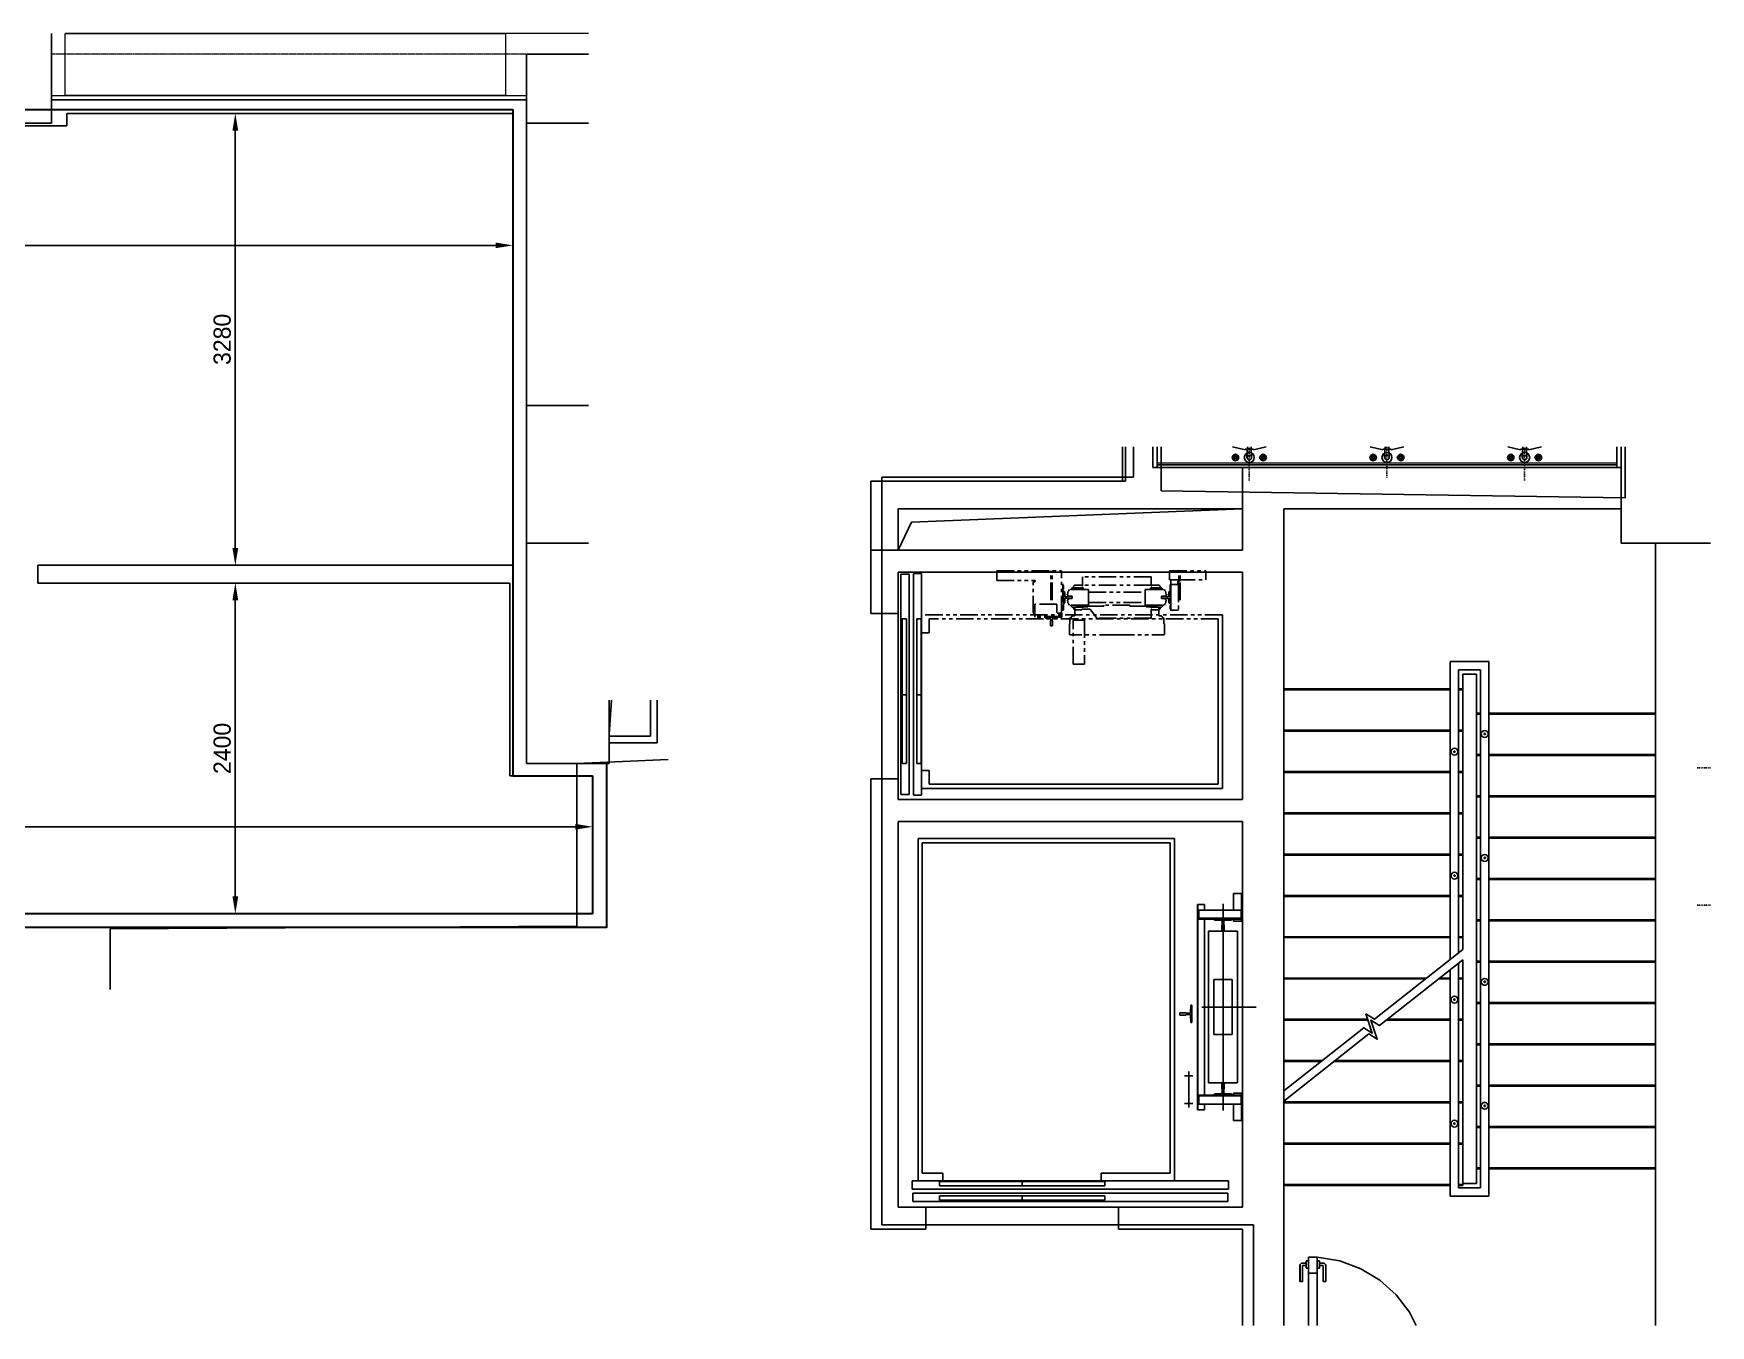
# Model space of a CAD drawing. Header units: millimetres. Extents: x 1367137 to 1391787, y -113814 to -97714.
# Drawn here: x 1379606 to 1391787, y -107094 to -97714 of the extents above; entities that cross this region are included whole.
import ezdxf

# ---------------------------------------------------------------- set-up
doc = ezdxf.new("R2010")
doc.units = ezdxf.units.MM
for name, pattern in [('DASHDOT2', [12.7, 6.35, -3.175, 0, -3.175]), ('HIDDEN', [0.375, 0.25, -0.125]), ('HIDDEN2', [4.7625, 3.175, -1.5875]), ('PHANTOMX2', [127, 63.5, -12.7, 12.7, -12.7, 12.7, -12.7])]:
    doc.linetypes.add(name, pattern=pattern)
for name, color, linetype in [('Baca', 7, 'Continuous'), ('Divar-komek', 7, 'Continuous'), ('Kafel', 7, 'Continuous'), ('Lift', 7, 'Continuous'), ('Meheccer', 7, 'Continuous'), ('OFFICE_BOUNDARY', 3, 'Continuous'), ('Pencere', 7, 'Continuous'), ('Pillekan', 7, 'Continuous'), ('plita 2', 7, 'Continuous'), ('Qapi', 7, 'Continuous'), ('Santexnika', 7, 'Continuous'), ('sutun1', 7, 'Continuous'), ('Tavan', 7, 'Continuous')]:
    doc.layers.add(name, color=color, linetype=linetype)
for name, color, linetype, lineweight, true_color in [('Guzgu', 165, 'Continuous', 5, 0x385ca8), ('obl. keramogranit', 138, 'Continuous', 18, 0x005252), ('plita', 182, 'Continuous', 5, 0x3a07c5)]:
    doc.layers.add(name, color=color, linetype=linetype, lineweight=lineweight, true_color=true_color)

msp = doc.modelspace()

# ---------------------------------------------------------------- linework, layer by layer
at = {"color": 1, "lineweight": 30}
for p, q in [((1368087, -98264), (1383087, -98264)), ((1383087, -98264), (1383087, -103104)), ((1383087, -103104), (1383667, -103104)), ((1383667, -103104), (1383667, -104104)), ((1383667, -104104), (1367547, -104104))]:
    msp.add_line(p, q, dxfattribs=at)
at = {"color": 18, "lineweight": -2, "true_color": 0x000000}
for p, q in [((1368087, -98264), (1383087, -98264)), ((1383087, -98264), (1383087, -103104)), ((1383087, -103104), (1383667, -103104)), ((1383667, -103104), (1383667, -104104)), ((1383667, -104104), (1367547, -104104))]:
    msp.add_line(p, q, dxfattribs=at)
for p, q in [((1379847, -98384), (1379847, -98294)), ((1379847, -98294), (1383027, -98294)), ((1383027, -98294), (1383087, -98294)), ((1383087, -98294), (1383087, -101574)), ((1379467, -98384), (1379847, -98384)), ((1383087, -101574), (1379637, -101574)), ((1379637, -101574), (1379637, -101704)), ((1379637, -101704), (1383067, -101704)), ((1383067, -101704), (1383067, -103104)), ((1383067, -103104), (1383667, -103104)), ((1383667, -103104), (1383667, -104104)), ((1383667, -104104), (1375127, -104104))]:
    msp.add_line(p, q)
at = {"color": 0, "lineweight": -2, "transparency": 16777216}
for p, q in [((1381103, -98294), (1381135, -98294)), ((1381072, -101449), (1381072, -98419)), ((1382962, -99252), (1375342, -99252)), ((1383087, -99686), (1383087, -99189)), ((1381103, -101574), (1381135, -101574)), ((1381037, -101704), (1381135, -101704)), ((1381072, -101829), (1381072, -103979)), ((1375252, -103473), (1383542, -103473)), ((1383667, -103699), (1383667, -103411)), ((1380913, -104104), (1381135, -104104))]:
    msp.add_line(p, q, dxfattribs=at)
at = {"color": 18, "lineweight": 30, "true_color": 0x000000}
msp.add_lwpolyline([(1383767, -103014), (1383767, -104204), (1383667, -104204), (1367547, -104204), (1367447, -104204), (1367447, -103014), (1367547, -103014)], dxfattribs=at)
at = {"color": 0, "transparency": 16777216}
for points in [[(1381051, -98419), (1381093, -98419), (1381072, -98294)], [(1382962, -99231), (1382962, -99272), (1383087, -99252)], [(1381051, -101449), (1381093, -101449), (1381072, -101574)], [(1381051, -101829), (1381093, -101829), (1381072, -101704)], [(1383542, -103452), (1383542, -103494), (1383667, -103473)], [(1381051, -103979), (1381093, -103979), (1381072, -104104)]]:
    msp.add_solid(points, dxfattribs=at)
at = {"layer": 'Baca', "linetype": 'ByBlock'}
msp.add_line((1383804, -102554), (1383787, -102804), dxfattribs=at)
at = {"layer": 'Baca'}
msp.add_lwpolyline([(1388387, -101164), (1385983, -101262), (1385887, -101464)], dxfattribs=at)
at = {"layer": 'Divar-komek'}
for p, q in [((1383037, -97714), (1379837, -97714)), ((1387537, -100714), (1387537, -100964)), ((1387737, -100714), (1387737, -100864)), ((1387537, -100964), (1385687, -100964)), ((1385687, -101464), (1385687, -100964)), ((1388387, -100864), (1387737, -100864)), ((1388387, -101164), (1385887, -101164)), ((1385887, -101464), (1385887, -101164))]:
    msp.add_line(p, q, dxfattribs=at)
at = {"layer": 'Guzgu'}
msp.add_line((1391107, -100834), (1387767, -100834), dxfattribs=at)
at = {"layer": 'Kafel'}
for p, q in [((1387517, -100964), (1387517, -100714)), ((1387767, -100864), (1387767, -100714)), ((1391107, -100864), (1391107, -100714))]:
    msp.add_line(p, q, dxfattribs=at)
at = {"layer": 'Lift'}
for p, q in [((1385907, -101639), (1385967, -101639)), ((1385907, -103239), (1385907, -101639)), ((1385967, -101639), (1385967, -102514)), ((1386057, -101634), (1385997, -101634)), ((1385997, -102514), (1385997, -101634)), ((1386057, -102514), (1386057, -101634)), ((1386602, -101684), (1386602, -101614)), ((1388242, -101933), (1388242, -103195)), ((1385916, -102514), (1385916, -101964)), ((1385916, -101964), (1385948, -101964)), ((1385948, -102514), (1385948, -101964)), ((1386021, -101964), (1386053, -101964)), ((1386021, -102514), (1386021, -101964)), ((1386053, -102514), (1386053, -101964)), ((1386112, -102064), (1386057, -102064)), ((1386112, -102064), (1386112, -101964)), ((1388212, -101964), (1388212, -103164)), ((1385916, -102514), (1385916, -103014)), ((1385916, -102514), (1385948, -102514)), ((1385948, -102514), (1385948, -103014)), ((1385967, -103239), (1385967, -102514)), ((1385997, -102514), (1385997, -103244)), ((1386021, -102514), (1386053, -102514)), ((1386021, -102514), (1386021, -103014)), ((1386053, -102514), (1386053, -103014)), ((1386057, -102514), (1386057, -103244)), ((1385916, -103014), (1385948, -103014)), ((1386021, -103014), (1386053, -103014)), ((1386112, -103064), (1386057, -103064)), ((1386112, -103064), (1386112, -103164)), ((1388212, -103164), (1386112, -103164)), ((1385907, -103239), (1385967, -103239)), ((1386057, -103244), (1385997, -103244)), ((1388242, -103195), (1386057, -103195)), ((1386031, -103559), (1386031, -106044)), ((1386031, -103559), (1387893, -103559)), ((1386062, -103589), (1386062, -105989)), ((1386062, -103589), (1387862, -103589)), ((1387862, -103589), (1387862, -105989)), ((1387893, -103559), (1387893, -106044)), ((1388322, -103958), (1388322, -104078)), ((1388322, -103958), (1388387, -103958)), ((1388381, -103958), (1388381, -104158)), ((1388387, -103958), (1388387, -104158)), ((1388111, -104037), (1388061, -104037)), ((1388061, -105527), (1388061, -104037)), ((1388064, -105527), (1388064, -104037)), ((1388071, -104078), (1388377, -104078)), ((1388071, -104143), (1388071, -104078)), ((1388071, -104137), (1388377, -104137)), ((1388111, -104078), (1388111, -104037)), ((1388246, -104032), (1388246, -105532)), ((1388377, -104078), (1388377, -104143)), ((1388071, -104143), (1388377, -104143)), ((1388111, -104143), (1388111, -105421)), ((1388141, -104232), (1388351, -104232)), ((1388141, -105332), (1388141, -104232)), ((1388182, -104143), (1388309, -104143)), ((1388182, -104147), (1388182, -104143)), ((1388234, -104153), (1388186, -104151)), ((1388238, -104231), (1388238, -104187)), ((1388238, -104232), (1388238, -104231)), ((1388253, -104232), (1388238, -104232)), ((1388253, -104232), (1388238, -104232)), ((1388241, -104183), (1388241, -104160)), ((1388251, -104183), (1388251, -104160)), ((1388253, -104232), (1388254, -104231)), ((1388254, -104231), (1388254, -104187)), ((1388305, -104151), (1388257, -104153)), ((1388309, -104147), (1388309, -104143)), ((1388322, -104143), (1388322, -104158)), ((1388322, -104158), (1388387, -104158)), ((1388351, -105332), (1388351, -104232)), ((1388179, -104582), (1388179, -104982)), ((1388312, -104582), (1388179, -104582)), ((1388312, -104582), (1388312, -104982)), ((1387932, -104825), (1387932, -104824)), ((1387932, -104824), (1387976, -104824)), ((1387932, -104825), (1387932, -104839)), ((1387932, -104825), (1387932, -104839)), ((1387932, -104839), (1387932, -104825)), ((1387932, -104839), (1387932, -104840)), ((1387932, -104840), (1387976, -104840)), ((1387981, -104827), (1388003, -104827)), ((1387981, -104837), (1388003, -104837)), ((1388012, -104772), (1388010, -104820)), ((1388010, -104843), (1388012, -104891)), ((1388016, -104768), (1388020, -104768)), ((1388020, -104895), (1388020, -104768)), ((1388091, -104782), (1388487, -104782)), ((1388016, -104895), (1388020, -104895)), ((1388312, -104982), (1388179, -104982)), ((1387967, -105282), (1388027, -105282)), ((1387997, -105512), (1387997, -105251)), ((1388141, -105332), (1388351, -105332)), ((1388253, -105332), (1388238, -105332)), ((1388253, -105332), (1388238, -105332)), ((1388238, -105332), (1388238, -105332)), ((1388238, -105332), (1388238, -105376)), ((1388253, -105332), (1388254, -105332)), ((1388254, -105332), (1388254, -105376)), ((1388071, -105486), (1388071, -105421)), ((1388071, -105421), (1388377, -105421)), ((1388071, -105427), (1388377, -105427)), ((1388182, -105416), (1388182, -105421)), ((1388182, -105421), (1388309, -105421)), ((1388234, -105410), (1388186, -105412)), ((1388241, -105381), (1388241, -105403)), ((1388251, -105381), (1388251, -105403)), ((1388305, -105412), (1388257, -105410)), ((1388309, -105416), (1388309, -105421)), ((1388322, -105406), (1388387, -105406)), ((1388322, -105421), (1388322, -105406)), ((1388377, -105486), (1388377, -105421)), ((1388381, -105606), (1388381, -105406)), ((1388387, -105406), (1388387, -105606)), ((1387967, -105482), (1388027, -105482)), ((1388111, -105527), (1388061, -105527)), ((1388071, -105486), (1388377, -105486)), ((1388111, -105486), (1388111, -105527)), ((1388322, -105606), (1388322, -105486)), ((1388322, -105606), (1388387, -105606)), ((1385987, -106044), (1385987, -106104)), ((1385987, -106044), (1388287, -106044)), ((1386062, -105989), (1386212, -105989)), ((1386187, -106080), (1386187, -106048)), ((1386187, -106048), (1387387, -106048)), ((1386187, -106080), (1387387, -106080)), ((1386212, -105989), (1386212, -106044)), ((1386787, -106080), (1386787, -106048)), ((1387362, -105989), (1387862, -105989)), ((1387362, -105989), (1387362, -106044)), ((1387387, -106080), (1387387, -106048)), ((1388287, -106044), (1388287, -106104)), ((1385987, -106104), (1388287, -106104)), ((1385992, -106194), (1385992, -106134)), ((1388282, -106134), (1385992, -106134)), ((1385992, -106194), (1388282, -106194)), ((1387387, -106153), (1386187, -106153)), ((1386187, -106185), (1386187, -106153)), ((1387387, -106185), (1386187, -106185)), ((1386787, -106185), (1386787, -106153)), ((1387387, -106185), (1387387, -106153)), ((1388282, -106194), (1388282, -106134))]:
    msp.add_line(p, q, dxfattribs=at)
at = {"layer": 'Lift', "linetype": 'PHANTOMX2', "ltscale": 2}
for p, q in [((1386602, -101614), (1387072, -101614)), ((1386602, -101684), (1386877, -101684)), ((1386867, -101694), (1386877, -101694)), ((1386867, -101922), (1386867, -101694)), ((1386995, -101827), (1386995, -101614)), ((1387005, -101827), (1387005, -101614)), ((1387072, -101922), (1387072, -101614)), ((1387725, -101658), (1387225, -101658)), ((1387225, -101724), (1387225, -101658)), ((1387725, -101724), (1387725, -101658)), ((1387857, -101614), (1387857, -101679)), ((1387857, -101614), (1388122, -101614)), ((1387857, -101679), (1387867, -101679)), ((1387867, -101679), (1387867, -101715)), ((1387867, -101679), (1387917, -101679)), ((1387917, -101679), (1388122, -101679)), ((1387917, -101699), (1387917, -101715)), ((1387925, -101827), (1387925, -101614)), ((1387927, -101689), (1387932, -101689)), ((1387932, -101679), (1387932, -101689)), ((1387935, -101827), (1387935, -101614)), ((1388122, -101614), (1388122, -101679)), ((1387072, -101715), (1387088, -101715)), ((1387083, -101715), (1387083, -101900)), ((1387088, -101900), (1387088, -101715)), ((1387088, -101808), (1387088, -101763)), ((1387088, -101763), (1387088, -101763)), ((1387088, -101808), (1387088, -101852)), ((1387096, -101771), (1387098, -101799)), ((1387096, -101845), (1387098, -101816)), ((1387112, -101804), (1387103, -101804)), ((1387112, -101812), (1387103, -101812)), ((1387116, -101800), (1387112, -101804)), ((1387116, -101816), (1387112, -101812)), ((1387120, -101783), (1387115, -101783)), ((1387115, -101789), (1387115, -101783)), ((1387118, -101789), (1387115, -101789)), ((1387149, -101800), (1387116, -101800)), ((1387149, -101816), (1387116, -101816)), ((1387121, -101826), (1387116, -101826)), ((1387116, -101832), (1387116, -101826)), ((1387118, -101789), (1387118, -101799)), ((1387151, -101799), (1387118, -101799)), ((1387120, -101768), (1387150, -101738)), ((1387120, -101768), (1387120, -101783)), ((1387151, -101816), (1387121, -101816)), ((1387121, -101823), (1387121, -101816)), ((1387121, -101826), (1387121, -101823)), ((1387270, -101750), (1387127, -101750)), ((1387127, -101761), (1387127, -101750)), ((1387149, -101800), (1387150, -101801)), ((1387149, -101816), (1387150, -101815)), ((1387230, -101738), (1387150, -101738)), ((1387150, -101808), (1387150, -101801)), ((1387150, -101808), (1387150, -101815)), ((1387151, -101816), (1387151, -101799)), ((1387160, -101738), (1387160, -101733)), ((1387175, -101718), (1387220, -101718)), ((1387220, -101718), (1387220, -101724)), ((1387225, -101724), (1387220, -101724)), ((1387725, -101718), (1387225, -101718)), ((1387225, -101724), (1387225, -101718)), ((1387230, -101738), (1387230, -101750)), ((1387270, -101808), (1387270, -101750)), ((1387270, -101770), (1387680, -101770)), ((1387270, -101808), (1387270, -101865)), ((1387680, -101808), (1387680, -101750)), ((1387680, -101750), (1387823, -101750)), ((1387680, -101808), (1387680, -101865)), ((1387720, -101738), (1387720, -101750)), ((1387720, -101738), (1387800, -101738)), ((1387725, -101724), (1387725, -101718)), ((1387725, -101724), (1387730, -101724)), ((1387730, -101718), (1387730, -101724)), ((1387775, -101718), (1387730, -101718)), ((1387790, -101738), (1387790, -101733)), ((1387799, -101799), (1387832, -101799)), ((1387799, -101816), (1387799, -101799)), ((1387799, -101816), (1387829, -101816)), ((1387830, -101768), (1387800, -101738)), ((1387801, -101800), (1387800, -101801)), ((1387800, -101808), (1387800, -101801)), ((1387800, -101808), (1387800, -101815)), ((1387801, -101816), (1387800, -101815)), ((1387801, -101800), (1387833, -101800)), ((1387801, -101816), (1387833, -101816)), ((1387823, -101761), (1387823, -101750)), ((1387829, -101823), (1387829, -101816)), ((1387829, -101826), (1387829, -101823)), ((1387829, -101826), (1387834, -101826)), ((1387830, -101768), (1387830, -101783)), ((1387830, -101783), (1387835, -101783)), ((1387832, -101789), (1387832, -101799)), ((1387832, -101789), (1387835, -101789)), ((1387833, -101800), (1387837, -101804)), ((1387833, -101816), (1387837, -101812)), ((1387834, -101832), (1387834, -101826)), ((1387835, -101789), (1387835, -101783)), ((1387837, -101804), (1387846, -101804)), ((1387837, -101812), (1387846, -101812)), ((1387853, -101771), (1387851, -101799)), ((1387853, -101845), (1387851, -101816)), ((1387862, -101763), (1387861, -101763)), ((1387862, -101715), (1387862, -101900)), ((1387867, -101715), (1387862, -101715)), ((1387862, -101808), (1387862, -101763)), ((1387862, -101808), (1387862, -101852)), ((1387866, -101900), (1387866, -101715)), ((1387917, -101715), (1387867, -101715)), ((1387867, -101715), (1387867, -101898)), ((1387922, -101715), (1387917, -101715)), ((1387922, -101715), (1387922, -101900)), ((1388242, -101933), (1386057, -101933)), ((1386867, -101922), (1386880, -101922)), ((1387040, -101857), (1386880, -101857)), ((1386880, -101952), (1386880, -101857)), ((1387075, -101947), (1386880, -101947)), ((1387040, -101915), (1387040, -101857)), ((1387075, -101922), (1387047, -101922)), ((1387047, -101922), (1387072, -101922)), ((1387072, -101900), (1387088, -101900)), ((1387075, -101952), (1387075, -101922)), ((1387088, -101852), (1387088, -101852)), ((1387120, -101832), (1387116, -101832)), ((1387120, -101832), (1387120, -101848)), ((1387120, -101848), (1387150, -101878)), ((1387127, -101855), (1387127, -101865)), ((1387270, -101865), (1387127, -101865)), ((1387230, -101878), (1387150, -101878)), ((1387170, -101942), (1387157, -101942)), ((1387160, -101883), (1387160, -101878)), ((1387170, -101942), (1387170, -101884)), ((1387175, -101879), (1387179, -101879)), ((1387175, -101898), (1387220, -101898)), ((1387179, -101876), (1387179, -101879)), ((1387179, -101876), (1387263, -101876)), ((1387282, -101892), (1387220, -101892)), ((1387220, -101892), (1387220, -101898)), ((1387230, -101865), (1387230, -101878)), ((1387263, -101876), (1387263, -101871)), ((1387263, -101871), (1387263, -101871)), ((1387380, -101871), (1387263, -101871)), ((1387270, -101845), (1387680, -101845)), ((1387330, -101958), (1387282, -101892)), ((1387570, -101863), (1387380, -101863)), ((1387380, -101871), (1387380, -101863)), ((1387570, -101871), (1387570, -101863)), ((1387570, -101871), (1387686, -101871)), ((1387680, -101865), (1387823, -101865)), ((1387687, -101871), (1387686, -101871)), ((1387687, -101876), (1387687, -101871)), ((1387770, -101876), (1387687, -101876)), ((1387720, -101865), (1387720, -101878)), ((1387720, -101878), (1387800, -101878)), ((1387725, -101892), (1387725, -101958)), ((1387730, -101892), (1387725, -101892)), ((1387730, -101892), (1387730, -101898)), ((1387775, -101898), (1387730, -101898)), ((1387770, -101876), (1387770, -101879)), ((1387775, -101879), (1387770, -101879)), ((1387780, -101942), (1387780, -101884)), ((1387780, -101942), (1387792, -101942)), ((1387790, -101883), (1387790, -101878)), ((1387830, -101848), (1387800, -101878)), ((1387823, -101855), (1387823, -101865)), ((1387830, -101832), (1387830, -101848)), ((1387830, -101832), (1387834, -101832)), ((1387862, -101852), (1387861, -101852)), ((1387922, -101900), (1387862, -101900)), ((1388212, -101964), (1386112, -101964)), ((1387075, -101952), (1386880, -101952)), ((1387000, -101952), (1386955, -101952)), ((1386955, -101952), (1386955, -101952)), ((1386962, -101960), (1386991, -101962)), ((1386992, -101980), (1386996, -101976)), ((1386992, -102013), (1386992, -101980)), ((1386992, -102013), (1386993, -102014)), ((1387000, -102014), (1386993, -102014)), ((1386996, -101976), (1386996, -101967)), ((1387000, -101952), (1387044, -101952)), ((1387000, -102014), (1387007, -102014)), ((1387004, -101976), (1387004, -101967)), ((1387008, -101980), (1387004, -101976)), ((1387008, -102013), (1387007, -102014)), ((1387037, -101960), (1387008, -101962)), ((1387008, -102013), (1387008, -101980)), ((1387044, -101952), (1387044, -101952)), ((1387133, -101999), (1387130, -101999)), ((1387130, -102076), (1387130, -101999)), ((1387133, -101957), (1387133, -101981)), ((1387133, -101957), (1387142, -101957)), ((1387133, -101981), (1387133, -101999)), ((1387725, -101958), (1387330, -101958)), ((1387817, -101957), (1387807, -101957)), ((1387817, -101957), (1387817, -101981)), ((1387817, -101981), (1387817, -101999)), ((1387817, -101999), (1387820, -101999)), ((1387820, -102076), (1387820, -101999)), ((1387133, -102076), (1387130, -102076)), ((1387133, -102076), (1387133, -102079)), ((1387475, -102079), (1387133, -102079)), ((1387475, -102079), (1387817, -102079)), ((1387817, -102076), (1387817, -102079)), ((1387817, -102076), (1387820, -102076))]:
    msp.add_line(p, q, dxfattribs=at)
msp.add_lwpolyline([(1387158, -102293), (1387158, -101973), (1387241, -101973), (1387241, -102293)], close=True, dxfattribs=at)
at = {"layer": 'Lift', "extrusion": (0, 0, -1)}
for centre in [(-1387997, -105282), (-1387997, -105482)]:
    msp.add_circle(centre, 4, dxfattribs=at)
at = {"layer": 'Lift', "linetype": 'PHANTOMX2', "ltscale": 2}
for centre, radius, start, end in [((1386877, -101689), 5, -90, 90), ((1387927, -101699), 10, 90, 180), ((1387088, -101771), 8, 4.5177, 90), ((1387103, -101799), 5, -175.4823, -90), ((1387103, -101817), 5, 90, 175.4823), ((1387175, -101733), 15, 109.4712, 180), ((1387175, -101733), 15, 90, 109.4712), ((1387775, -101733), 15, 0, 90), ((1387047, -101915), 7, 180, -90), ((1387088, -101844), 8, -90, -4.5177), ((1387157, -101957), 15, 90, 180), ((1387175, -101883), 15, 180, -109.4712), ((1387175, -101884), 5, 90, 180), ((1387175, -101883), 15, -109.4712, -90), ((1387775, -101884), 5, 0, 90), ((1387775, -101883), 15, -90, 0), ((1387792, -101957), 15, 0, 90), ((1386963, -101952), 8, 180, -94.5177), ((1386991, -101967), 5, 0, 85.4823), ((1387009, -101967), 5, 94.5177, 180), ((1387036, -101952), 8, -85.4823, 0)]:
    msp.add_arc(centre, radius, start, end, dxfattribs=at)
at = {"layer": 'Lift', "extrusion": (0, 0, -1)}
for centre, radius, start, end in [((-1388186, -104147), 4, -86.869, 0), ((-1388234, -104160), 7, 93.131, 180), ((-1388236, -104183), 5, 180, -114.3305), ((-1388258, -104160), 7, 0, 86.869), ((-1388256, -104183), 5, -65.6695, 0), ((-1388305, -104147), 4, 180, -93.131), ((-1387981, -104822), 5, -90, -24.3305), ((-1387981, -104842), 5, 24.3305, 90), ((-1388003, -104820), 7, -176.869, -90), ((-1388003, -104844), 7, 90, 176.869), ((-1388016, -104772), 4, 3.131, 90), ((-1388016, -104891), 4, -90, -3.131), ((-1388186, -105416), 4, 0, 86.869), ((-1388234, -105403), 7, 180, -93.131), ((-1388236, -105381), 5, 114.3305, 180), ((-1388256, -105381), 5, 0, 65.6695), ((-1388258, -105403), 7, -86.869, 0), ((-1388305, -105416), 4, 93.131, 180)]:
    msp.add_arc(centre, radius, start, end, dxfattribs=at)
at = {"layer": 'Lift', "linetype": 'PHANTOMX2', "ltscale": 2, "extrusion": (0, 0, -1)}
for centre, major_axis, start_param, end_param in [((1387846, -101799), (3.54, -3.54), 5.576636, 0.785398), ((1387846, -101817), (-3.54, -3.54), 2.356194, 3.848142), ((1387861, -101771), (5.66, -5.66), 2.435043, 3.926991), ((1387861, -101844), (5.66, -5.66), 0.785398, 2.277346)]:
    msp.add_ellipse(centre, major_axis=major_axis, ratio=1, start_param=start_param, end_param=end_param, dxfattribs=at)
at = {"layer": 'Meheccer'}
for p, q in [((1387767, -100844), (1391107, -100844)), ((1389897, -104436), (1389897, -102274)), ((1390177, -102274), (1389897, -102274)), ((1390177, -106154), (1390177, -102274)), ((1389957, -104388), (1389957, -102334)), ((1390117, -102334), (1389957, -102334)), ((1390117, -106094), (1390117, -102334)), ((1389957, -106094), (1389957, -104462)), ((1389897, -106154), (1389897, -104509)), ((1390177, -106154), (1389897, -106154)), ((1390117, -106094), (1389957, -106094))]:
    msp.add_line(p, q, dxfattribs=at)
for centre, radius in [((1390147, -102799), 25), ((1390147, -102799), 5), ((1389927, -102928), 25), ((1389927, -102928), 5), ((1390147, -103699), 25), ((1389927, -103828), 25), ((1390147, -104599), 25), ((1389927, -104728), 25), ((1389927, -104728), 5), ((1390147, -105499), 25), ((1389927, -105628), 25), ((1389927, -105628), 5)]:
    msp.add_circle(centre, radius, dxfattribs=at)
at = {"layer": 'Meheccer', "linetype": 'HIDDEN2'}
for centre in [(1390147, -103699), (1389927, -103828), (1390147, -104599), (1390147, -105499)]:
    msp.add_circle(centre, 5, dxfattribs=at)
at = {"layer": 'obl. keramogranit'}
for p, q in [((1379837, -98164), (1379837, -97714)), ((1383637, -97714), (1383037, -97714)), ((1383037, -98164), (1383037, -97714)), ((1379737, -98164), (1379837, -98164)), ((1383037, -98164), (1383187, -98164))]:
    msp.add_line(p, q, dxfattribs=at)
at = {"layer": 'OFFICE_BOUNDARY'}
msp.add_lwpolyline([(1367547, -103014), (1368087, -103014), (1368087, -98264), (1383087, -98264), (1383087, -103104), (1383667, -103104), (1383667, -104104), (1367547, -104104), (1367547, -103014)], close=True, dxfattribs=at)
at = {"layer": 'Pencere'}
for p, q in [((1383037, -98164), (1379837, -98164)), ((1383187, -98194), (1379737, -98194))]:
    msp.add_line(p, q, dxfattribs=at)
at = {"layer": 'Pillekan'}
for p, q in [((1389987, -104364), (1389987, -102364)), ((1389987, -102364), (1390087, -102364)), ((1390087, -106064), (1390087, -102364)), ((1389897, -102471), (1388687, -102471)), ((1389897, -102478), (1388687, -102478)), ((1389987, -102471), (1389957, -102471)), ((1389987, -102478), (1389957, -102478)), ((1390087, -102649), (1390117, -102649)), ((1390087, -102656), (1390117, -102656)), ((1390177, -102649), (1391387, -102649)), ((1390177, -102656), (1391387, -102656)), ((1389897, -102771), (1388687, -102771)), ((1389897, -102778), (1388687, -102778)), ((1389987, -102771), (1389957, -102771)), ((1389987, -102778), (1389957, -102778)), ((1390087, -102949), (1390117, -102949)), ((1390087, -102956), (1390117, -102956)), ((1390177, -102949), (1391387, -102949)), ((1390177, -102956), (1391387, -102956)), ((1389897, -103071), (1388687, -103071)), ((1389897, -103078), (1388687, -103078)), ((1389987, -103071), (1389957, -103071)), ((1389987, -103078), (1389957, -103078)), ((1390087, -103249), (1390117, -103249)), ((1390087, -103256), (1390117, -103256)), ((1390177, -103249), (1391387, -103249)), ((1390177, -103256), (1391387, -103256)), ((1389897, -103371), (1388687, -103371)), ((1389897, -103378), (1388687, -103378)), ((1389987, -103371), (1389957, -103371)), ((1389987, -103378), (1389957, -103378)), ((1390087, -103549), (1390117, -103549)), ((1390087, -103556), (1390117, -103556)), ((1390177, -103549), (1391387, -103549)), ((1390177, -103556), (1391387, -103556)), ((1389897, -103671), (1388687, -103671)), ((1389897, -103678), (1388687, -103678)), ((1389987, -103671), (1389957, -103671)), ((1389987, -103678), (1389957, -103678)), ((1390087, -103849), (1390117, -103849)), ((1390087, -103856), (1390117, -103856)), ((1390177, -103849), (1391387, -103849)), ((1390177, -103856), (1391387, -103856)), ((1389897, -103971), (1388687, -103971)), ((1389897, -103978), (1388687, -103978)), ((1389987, -103971), (1389957, -103971)), ((1389987, -103978), (1389957, -103978)), ((1390087, -104149), (1390117, -104149)), ((1390087, -104156), (1390117, -104156)), ((1390177, -104149), (1391387, -104149)), ((1390177, -104156), (1391387, -104156)), ((1389897, -104271), (1388687, -104271)), ((1389897, -104278), (1388687, -104278)), ((1389987, -104271), (1389957, -104271)), ((1389987, -104278), (1389957, -104278)), ((1389987, -106078), (1389987, -104438)), ((1390087, -104449), (1390117, -104449)), ((1390087, -104456), (1390117, -104456)), ((1390177, -104449), (1391387, -104449)), ((1390177, -104456), (1391387, -104456)), ((1389724, -104571), (1388687, -104571)), ((1389716, -104578), (1388687, -104578)), ((1389897, -104578), (1389809, -104578)), ((1389897, -104571), (1389818, -104571)), ((1389891, -104514), (1389897, -104514)), ((1389987, -104571), (1389957, -104571)), ((1389987, -104578), (1389957, -104578)), ((1390087, -104749), (1390117, -104749)), ((1390177, -104749), (1391387, -104749)), ((1389297, -104871), (1388687, -104871)), ((1389897, -104871), (1389438, -104871)), ((1389987, -104871), (1389957, -104871)), ((1390087, -104756), (1390117, -104756)), ((1390177, -104756), (1391387, -104756)), ((1389299, -104878), (1388687, -104878)), ((1389323, -104878), (1389321, -104878)), ((1389897, -104878), (1389429, -104878)), ((1389987, -104878), (1389957, -104878)), ((1390087, -105049), (1390117, -105049)), ((1390087, -105056), (1390117, -105056)), ((1390177, -105049), (1391387, -105049)), ((1390177, -105056), (1391387, -105056)), ((1388964, -105171), (1388687, -105171)), ((1388956, -105178), (1388687, -105178)), ((1389897, -105178), (1389049, -105178)), ((1389897, -105171), (1389058, -105171)), ((1389987, -105171), (1389957, -105171)), ((1389987, -105178), (1389957, -105178)), ((1390087, -105349), (1390117, -105349)), ((1390087, -105356), (1390117, -105356)), ((1390177, -105349), (1391387, -105349)), ((1390177, -105356), (1391387, -105356)), ((1389897, -105471), (1388687, -105471)), ((1389897, -105478), (1388687, -105478)), ((1389987, -105471), (1389957, -105471)), ((1389987, -105478), (1389957, -105478)), ((1390087, -105649), (1390117, -105649)), ((1390087, -105656), (1390117, -105656)), ((1390177, -105649), (1391387, -105649)), ((1390177, -105656), (1391387, -105656)), ((1389897, -105771), (1388687, -105771)), ((1389897, -105778), (1388687, -105778)), ((1389987, -105771), (1389957, -105771)), ((1389987, -105778), (1389957, -105778)), ((1390087, -105949), (1390117, -105949)), ((1390087, -105956), (1390117, -105956)), ((1390177, -105949), (1391387, -105949)), ((1390177, -105956), (1391387, -105956)), ((1389897, -106071), (1388687, -106071)), ((1389897, -106078), (1388687, -106078)), ((1389987, -106071), (1389957, -106071)), ((1389987, -106078), (1389957, -106078)), ((1390087, -106064), (1389987, -106064))]:
    msp.add_line(p, q, dxfattribs=at)
at = {"layer": 'Pillekan', "linetype": 'Continuous'}
for points in [[(1389987, -104364), (1389346, -104870), (1389284, -104832), (1389330, -104971), (1389268, -104932), (1388687, -105391)], [(1389987, -104438), (1389383, -104915), (1389320, -104877), (1389366, -105016), (1389304, -104977), (1388687, -105465)]]:
    msp.add_lwpolyline(points, dxfattribs=at)
at = {"layer": 'plita', "linetype": 'HIDDEN', "ltscale": 5}
msp.add_line((1383187, -97864), (1379737, -97864), dxfattribs=at)
at = {"layer": 'plita 2'}
for p, q in [((1385887, -101924), (1385887, -103124)), ((1384087, -102554), (1384087, -102814)), ((1383787, -102814), (1384087, -102814)), ((1387487, -106234), (1386087, -106234))]:
    msp.add_line(p, q, dxfattribs=at)
at = {"layer": 'Qapi', "linetype": 'Continuous'}
for p, q in [((1388805, -106775), (1388805, -106659)), ((1388806, -106775), (1388806, -106659)), ((1388850, -106641), (1388823, -106641)), ((1388850, -106641), (1388823, -106641)), ((1388850, -106641), (1388823, -106641)), ((1388850, -106641), (1388823, -106641)), ((1388850, -106641), (1388823, -106641)), ((1388850, -106641), (1388823, -106641)), ((1388823, -106775), (1388823, -106659)), ((1388850, -106659), (1388823, -106659)), ((1388823, -106775), (1388823, -106659)), ((1388850, -106659), (1388823, -106659)), ((1388868, -106624), (1388850, -106624)), ((1388850, -106677), (1388850, -106624)), ((1388850, -106677), (1388850, -106624)), ((1388868, -106624), (1388850, -106624)), ((1388850, -106677), (1388850, -106624)), ((1388850, -106677), (1388850, -106624)), ((1388868, -106677), (1388850, -106677)), ((1388868, -106677), (1388850, -106677)), ((1388930, -106624), (1388948, -106624)), ((1388930, -106624), (1388948, -106624)), ((1388930, -106677), (1388948, -106677)), ((1388930, -106677), (1388948, -106677)), ((1388948, -106677), (1388948, -106624)), ((1388948, -106677), (1388948, -106624)), ((1388948, -106677), (1388948, -106624)), ((1388948, -106677), (1388948, -106624)), ((1388948, -106641), (1388974, -106641)), ((1388948, -106641), (1388974, -106641)), ((1388948, -106641), (1388974, -106641)), ((1388948, -106641), (1388974, -106641)), ((1388948, -106641), (1388974, -106641)), ((1388948, -106641), (1388974, -106641)), ((1388948, -106659), (1388974, -106659)), ((1388948, -106659), (1388974, -106659)), ((1388974, -106775), (1388974, -106659)), ((1388974, -106775), (1388974, -106659)), ((1388992, -106775), (1388992, -106659)), ((1388992, -106775), (1388992, -106659)), ((1388823, -106775), (1388805, -106775)), ((1388823, -106775), (1388806, -106775)), ((1388974, -106775), (1388992, -106775)), ((1388974, -106775), (1388992, -106775))]:
    msp.add_line(p, q, dxfattribs=at)
at = {"layer": 'Qapi'}
for p, q in [((1388868, -106597), (1388930, -106597)), ((1388868, -106597), (1388930, -106597)), ((1388868, -107094), (1388868, -106597)), ((1388868, -106597), (1388930, -106597)), ((1388868, -106597), (1388930, -106597)), ((1388868, -107094), (1388868, -106597)), ((1388930, -107094), (1388930, -106597)), ((1388930, -107094), (1388930, -106597)), ((1388868, -106713), (1388930, -106713)), ((1388868, -106713), (1388930, -106713))]:
    msp.add_line(p, q, dxfattribs=at)
msp.add_lwpolyline([(1389650, -107094), (1389601, -106998), (1389504, -106872), (1389385, -106765), (1389248, -106682), (1389095, -106625), (1388930, -106597)], dxfattribs=at)
msp.add_lwpolyline([(1389650, -107094), (1389601, -106998), (1389504, -106872), (1389385, -106765), (1389248, -106682), (1389095, -106625), (1388930, -106597)], dxfattribs=at)
at = {"layer": 'Qapi', "linetype": 'Continuous'}
for centre, start, end in [((1388823, -106659), 90, 180), ((1388823, -106659), 90, 180), ((1388974, -106659), 0, 90), ((1388974, -106659), 0, 90)]:
    msp.add_arc(centre, 17.8, start, end, dxfattribs=at)
at = {"layer": 'Santexnika'}
for p, q in [((1388423, -100714), (1388420, -100792)), ((1388423, -100714), (1388420, -100792)), ((1388423, -100714), (1388420, -100792)), ((1388423, -100714), (1388420, -100792)), ((1388423, -100714), (1388420, -100792)), ((1388423, -100714), (1388420, -100792)), ((1388423, -100714), (1388420, -100792)), ((1388423, -100714), (1388420, -100792)), ((1388450, -100714), (1388453, -100792)), ((1388450, -100714), (1388453, -100792)), ((1388450, -100714), (1388453, -100792)), ((1388450, -100714), (1388453, -100792)), ((1388450, -100714), (1388453, -100792)), ((1388450, -100714), (1388453, -100792)), ((1388450, -100714), (1388453, -100792)), ((1388450, -100714), (1388453, -100792)), ((1389423, -100714), (1389420, -100792)), ((1389423, -100714), (1389420, -100792)), ((1389423, -100714), (1389420, -100792)), ((1389423, -100714), (1389420, -100792)), ((1389423, -100714), (1389420, -100792)), ((1389423, -100714), (1389420, -100792)), ((1389423, -100714), (1389420, -100792)), ((1389423, -100714), (1389420, -100792)), ((1389450, -100714), (1389453, -100792)), ((1389450, -100714), (1389453, -100792)), ((1389450, -100714), (1389453, -100792)), ((1389450, -100714), (1389453, -100792)), ((1389450, -100714), (1389453, -100792)), ((1389450, -100714), (1389453, -100792)), ((1389450, -100714), (1389453, -100792)), ((1389450, -100714), (1389453, -100792)), ((1390423, -100714), (1390420, -100792)), ((1390423, -100714), (1390420, -100792)), ((1390423, -100714), (1390420, -100792)), ((1390423, -100714), (1390420, -100792)), ((1390423, -100714), (1390420, -100792)), ((1390423, -100714), (1390420, -100792)), ((1390423, -100714), (1390420, -100792)), ((1390423, -100714), (1390420, -100792)), ((1390450, -100714), (1390453, -100792)), ((1390450, -100714), (1390453, -100792)), ((1390450, -100714), (1390453, -100792)), ((1390450, -100714), (1390453, -100792)), ((1390450, -100714), (1390453, -100792)), ((1390450, -100714), (1390453, -100792)), ((1390450, -100714), (1390453, -100792)), ((1390450, -100714), (1390453, -100792)), ((1388325, -100796), (1388329, -100796)), ((1388326, -100788), (1388329, -100788)), ((1388329, -100799), (1388329, -100784)), ((1388344, -100784), (1388329, -100784)), ((1388344, -100799), (1388329, -100799)), ((1388333, -100780), (1388333, -100784)), ((1388333, -100802), (1388333, -100799)), ((1388341, -100781), (1388341, -100784)), ((1388341, -100804), (1388341, -100799)), ((1388344, -100799), (1388344, -100784)), ((1388348, -100788), (1388344, -100788)), ((1388348, -100796), (1388344, -100796)), ((1388492, -100844), (1388382, -100844)), ((1388467, -100731), (1388406, -100731)), ((1388406, -100736), (1388406, -100731)), ((1388467, -100731), (1388406, -100731)), ((1388406, -100736), (1388406, -100731)), ((1388467, -100731), (1388406, -100731)), ((1388406, -100736), (1388406, -100731)), ((1388467, -100731), (1388406, -100731)), ((1388406, -100736), (1388406, -100731)), ((1388467, -100731), (1388406, -100731)), ((1388406, -100736), (1388406, -100731)), ((1388467, -100731), (1388406, -100731)), ((1388406, -100736), (1388406, -100731)), ((1388467, -100731), (1388406, -100731)), ((1388406, -100736), (1388406, -100731)), ((1388467, -100731), (1388406, -100731)), ((1388406, -100736), (1388406, -100731)), ((1388467, -100736), (1388467, -100731)), ((1388467, -100736), (1388467, -100731)), ((1388467, -100736), (1388467, -100731)), ((1388467, -100736), (1388467, -100731)), ((1388467, -100736), (1388467, -100731)), ((1388467, -100736), (1388467, -100731)), ((1388467, -100736), (1388467, -100731)), ((1388467, -100736), (1388467, -100731)), ((1388525, -100796), (1388529, -100796)), ((1388526, -100788), (1388529, -100788)), ((1388529, -100799), (1388529, -100784)), ((1388529, -100784), (1388544, -100784)), ((1388529, -100799), (1388544, -100799)), ((1388532, -100781), (1388532, -100784)), ((1388532, -100804), (1388532, -100799)), ((1388540, -100780), (1388540, -100784)), ((1388540, -100802), (1388540, -100799)), ((1388544, -100799), (1388544, -100784)), ((1388548, -100788), (1388544, -100788)), ((1388548, -100796), (1388544, -100796)), ((1389325, -100796), (1389329, -100796)), ((1389326, -100788), (1389329, -100788)), ((1389329, -100799), (1389329, -100784)), ((1389344, -100784), (1389329, -100784)), ((1389344, -100799), (1389329, -100799)), ((1389333, -100780), (1389333, -100784)), ((1389333, -100802), (1389333, -100799)), ((1389341, -100781), (1389341, -100784)), ((1389341, -100804), (1389341, -100799)), ((1389344, -100799), (1389344, -100784)), ((1389348, -100788), (1389344, -100788)), ((1389348, -100796), (1389344, -100796)), ((1389492, -100844), (1389382, -100844)), ((1389467, -100731), (1389406, -100731)), ((1389406, -100736), (1389406, -100731)), ((1389467, -100731), (1389406, -100731)), ((1389406, -100736), (1389406, -100731)), ((1389467, -100731), (1389406, -100731)), ((1389406, -100736), (1389406, -100731)), ((1389467, -100731), (1389406, -100731)), ((1389406, -100736), (1389406, -100731)), ((1389467, -100731), (1389406, -100731)), ((1389406, -100736), (1389406, -100731)), ((1389467, -100731), (1389406, -100731)), ((1389406, -100736), (1389406, -100731)), ((1389467, -100731), (1389406, -100731)), ((1389406, -100736), (1389406, -100731)), ((1389467, -100731), (1389406, -100731)), ((1389406, -100736), (1389406, -100731)), ((1389467, -100736), (1389467, -100731)), ((1389467, -100736), (1389467, -100731)), ((1389467, -100736), (1389467, -100731)), ((1389467, -100736), (1389467, -100731)), ((1389467, -100736), (1389467, -100731)), ((1389467, -100736), (1389467, -100731)), ((1389467, -100736), (1389467, -100731)), ((1389467, -100736), (1389467, -100731)), ((1389525, -100796), (1389529, -100796)), ((1389526, -100788), (1389529, -100788)), ((1389529, -100799), (1389529, -100784)), ((1389529, -100784), (1389544, -100784)), ((1389529, -100799), (1389544, -100799)), ((1389532, -100781), (1389532, -100784)), ((1389532, -100804), (1389532, -100799)), ((1389540, -100780), (1389540, -100784)), ((1389540, -100802), (1389540, -100799)), ((1389544, -100799), (1389544, -100784)), ((1389548, -100788), (1389544, -100788)), ((1389548, -100796), (1389544, -100796)), ((1390325, -100796), (1390329, -100796)), ((1390326, -100788), (1390329, -100788)), ((1390329, -100799), (1390329, -100784)), ((1390344, -100784), (1390329, -100784)), ((1390344, -100799), (1390329, -100799)), ((1390333, -100780), (1390333, -100784)), ((1390333, -100802), (1390333, -100799)), ((1390341, -100781), (1390341, -100784)), ((1390341, -100804), (1390341, -100799)), ((1390344, -100799), (1390344, -100784)), ((1390348, -100788), (1390344, -100788)), ((1390348, -100796), (1390344, -100796)), ((1390381, -100844), (1390491, -100844)), ((1390406, -100731), (1390467, -100731)), ((1390406, -100736), (1390406, -100731)), ((1390406, -100731), (1390467, -100731)), ((1390406, -100736), (1390406, -100731)), ((1390406, -100731), (1390467, -100731)), ((1390406, -100736), (1390406, -100731)), ((1390406, -100731), (1390467, -100731)), ((1390406, -100736), (1390406, -100731)), ((1390406, -100731), (1390467, -100731)), ((1390406, -100736), (1390406, -100731)), ((1390406, -100731), (1390467, -100731)), ((1390406, -100736), (1390406, -100731)), ((1390406, -100731), (1390467, -100731)), ((1390406, -100736), (1390406, -100731)), ((1390406, -100731), (1390467, -100731)), ((1390406, -100736), (1390406, -100731)), ((1390467, -100736), (1390467, -100731)), ((1390467, -100736), (1390467, -100731)), ((1390467, -100736), (1390467, -100731)), ((1390467, -100736), (1390467, -100731)), ((1390467, -100736), (1390467, -100731)), ((1390467, -100736), (1390467, -100731)), ((1390467, -100736), (1390467, -100731)), ((1390467, -100736), (1390467, -100731)), ((1390525, -100796), (1390529, -100796)), ((1390526, -100788), (1390529, -100788)), ((1390529, -100799), (1390529, -100784)), ((1390529, -100784), (1390544, -100784)), ((1390529, -100799), (1390544, -100799)), ((1390532, -100781), (1390532, -100784)), ((1390532, -100804), (1390532, -100799)), ((1390540, -100780), (1390540, -100784)), ((1390540, -100802), (1390540, -100799)), ((1390544, -100799), (1390544, -100784)), ((1390548, -100788), (1390544, -100788)), ((1390548, -100796), (1390544, -100796))]:
    msp.add_line(p, q, dxfattribs=at)
at = {"layer": 'Santexnika', "color": 26, "linetype": 'DASHDOT2', "true_color": 0x791e15}
for p, q in [((1388437, -100958), (1388437, -100714)), ((1388437, -100958), (1388437, -100714)), ((1388437, -100958), (1388437, -100714)), ((1388437, -100958), (1388437, -100714)), ((1388437, -100958), (1388437, -100714)), ((1388437, -100958), (1388437, -100714)), ((1388437, -100958), (1388437, -100714)), ((1388437, -100958), (1388437, -100714)), ((1389437, -100938), (1389437, -100714)), ((1389437, -100938), (1389437, -100714)), ((1389437, -100938), (1389437, -100714)), ((1389437, -100938), (1389437, -100714)), ((1389437, -100938), (1389437, -100714)), ((1389437, -100938), (1389437, -100714)), ((1389437, -100938), (1389437, -100714)), ((1389437, -100938), (1389437, -100714)), ((1390437, -100958), (1390437, -100714)), ((1390437, -100958), (1390437, -100714)), ((1390437, -100958), (1390437, -100714)), ((1390437, -100958), (1390437, -100714)), ((1390437, -100958), (1390437, -100714)), ((1390437, -100958), (1390437, -100714)), ((1390437, -100958), (1390437, -100714)), ((1390437, -100958), (1390437, -100714)), ((1391690, -103044), (1391787, -103044)), ((1391690, -103044), (1391787, -103044)), ((1391690, -103044), (1391787, -103044)), ((1391690, -103044), (1391787, -103044)), ((1391690, -103044), (1391787, -103044)), ((1391690, -103044), (1391787, -103044)), ((1391690, -103044), (1391787, -103044)), ((1391690, -103044), (1391787, -103044)), ((1391690, -104043), (1391787, -104043))]:
    msp.add_line(p, q, dxfattribs=at)
at = {"layer": 'Santexnika'}
for points in [[(1388314, -100714), (1388406, -100736)], [(1388314, -100714), (1388406, -100736)], [(1388314, -100714), (1388406, -100736)], [(1388314, -100714), (1388406, -100736)], [(1388314, -100714), (1388406, -100736)], [(1388314, -100714), (1388406, -100736)], [(1388314, -100714), (1388406, -100736)], [(1388314, -100714), (1388406, -100736)], [(1388467, -100736), (1388559, -100714)], [(1388467, -100736), (1388559, -100714)], [(1388467, -100736), (1388559, -100714)], [(1388467, -100736), (1388559, -100714)], [(1388467, -100736), (1388559, -100714)], [(1388467, -100736), (1388559, -100714)], [(1388467, -100736), (1388559, -100714)], [(1388467, -100736), (1388559, -100714)], [(1389314, -100714), (1389406, -100736)], [(1389314, -100714), (1389406, -100736)], [(1389314, -100714), (1389406, -100736)], [(1389314, -100714), (1389406, -100736)], [(1389314, -100714), (1389406, -100736)], [(1389314, -100714), (1389406, -100736)], [(1389314, -100714), (1389406, -100736)], [(1389314, -100714), (1389406, -100736)], [(1389467, -100736), (1389559, -100714)], [(1389467, -100736), (1389559, -100714)], [(1389467, -100736), (1389559, -100714)], [(1389467, -100736), (1389559, -100714)], [(1389467, -100736), (1389559, -100714)], [(1389467, -100736), (1389559, -100714)], [(1389467, -100736), (1389559, -100714)], [(1389467, -100736), (1389559, -100714)], [(1390406, -100736), (1390314, -100714)], [(1390406, -100736), (1390314, -100714)], [(1390406, -100736), (1390314, -100714)], [(1390406, -100736), (1390314, -100714)], [(1390406, -100736), (1390314, -100714)], [(1390406, -100736), (1390314, -100714)], [(1390406, -100736), (1390314, -100714)], [(1390406, -100736), (1390314, -100714)], [(1390559, -100714), (1390467, -100736)], [(1390559, -100714), (1390467, -100736)], [(1390559, -100714), (1390467, -100736)], [(1390559, -100714), (1390467, -100736)], [(1390559, -100714), (1390467, -100736)], [(1390559, -100714), (1390467, -100736)], [(1390559, -100714), (1390467, -100736)], [(1390559, -100714), (1390467, -100736)]]:
    msp.add_lwpolyline(points, dxfattribs=at)
for centre, radius in [((1388319, -100792), 7.36), ((1388336, -100809), 7.36), ((1388337, -100792), 7.71), ((1388337, -100774), 7.36), ((1388354, -100792), 7.36), ((1388437, -100792), 36.4), ((1388437, -100792), 36.4), ((1388437, -100792), 36.4), ((1388437, -100792), 36.4), ((1388437, -100792), 36.4), ((1388437, -100792), 36.4), ((1388437, -100792), 36.4), ((1388437, -100792), 36.4), ((1388437, -100792), 16.5), ((1388519, -100792), 7.36), ((1388536, -100774), 7.36), ((1388537, -100792), 7.71), ((1388537, -100809), 7.36), ((1388554, -100792), 7.36), ((1389319, -100792), 7.36), ((1389336, -100809), 7.36), ((1389337, -100792), 7.71), ((1389337, -100774), 7.36), ((1389354, -100792), 7.36), ((1389437, -100792), 36.4), ((1389437, -100792), 36.4), ((1389437, -100792), 36.4), ((1389437, -100792), 36.4), ((1389437, -100792), 36.4), ((1389437, -100792), 36.4), ((1389437, -100792), 36.4), ((1389437, -100792), 36.4), ((1389437, -100792), 16.5), ((1389519, -100792), 7.36), ((1389536, -100774), 7.36), ((1389537, -100792), 7.71), ((1389537, -100809), 7.36), ((1389554, -100792), 7.36), ((1390319, -100792), 7.36), ((1390336, -100809), 7.36), ((1390337, -100792), 7.71), ((1390337, -100774), 7.36), ((1390354, -100792), 7.36), ((1390437, -100792), 36.4), ((1390437, -100792), 36.4), ((1390437, -100792), 36.4), ((1390437, -100792), 36.4), ((1390437, -100792), 36.4), ((1390437, -100792), 36.4), ((1390437, -100792), 36.4), ((1390437, -100792), 36.4), ((1390437, -100792), 16.5), ((1390519, -100792), 7.36), ((1390536, -100774), 7.36), ((1390537, -100792), 7.71), ((1390537, -100809), 7.36), ((1390554, -100792), 7.36)]:
    msp.add_circle(centre, radius, dxfattribs=at)
for centre, radius, start, end in [((1388337, -100792), 22.8, 102.4201, 165.097), ((1388337, -100792), 22.8, -165.0959, -107.3859), ((1388337, -100792), 14, 111.2616, 156.2555), ((1388337, -100792), 14, -156.2545, -116.2274), ((1388337, -100792), 22.8, -77.5788, -14.9041), ((1388337, -100792), 14, -68.7374, -23.7455), ((1388337, -100792), 22.8, 14.903, 72.613), ((1388337, -100792), 14, 23.7445, 63.7716), ((1388537, -100792), 22.8, 107.387, 165.097), ((1388537, -100792), 22.8, -165.0959, -102.4212), ((1388537, -100792), 14, 116.2284, 156.2555), ((1388537, -100792), 14, -156.2545, -111.2626), ((1388537, -100792), 22.8, 14.903, 77.5799), ((1388537, -100792), 14, 23.7445, 68.7384), ((1388537, -100792), 14, -63.7726, -23.7455), ((1388537, -100792), 22.8, -72.6141, -14.9041), ((1389337, -100792), 22.8, 102.4201, 165.097), ((1389337, -100792), 22.8, -165.0959, -107.3859), ((1389337, -100792), 14, 111.2616, 156.2555), ((1389337, -100792), 14, -156.2545, -116.2274), ((1389337, -100792), 22.8, -77.5788, -14.9041), ((1389337, -100792), 14, -68.7374, -23.7455), ((1389337, -100792), 22.8, 14.903, 72.613), ((1389337, -100792), 14, 23.7445, 63.7716), ((1389537, -100792), 22.8, 107.387, 165.097), ((1389537, -100792), 22.8, -165.0959, -102.4212), ((1389537, -100792), 14, 116.2284, 156.2555), ((1389537, -100792), 14, -156.2545, -111.2626), ((1389537, -100792), 22.8, 14.903, 77.5799), ((1389537, -100792), 14, 23.7445, 68.7384), ((1389537, -100792), 14, -63.7726, -23.7455), ((1389537, -100792), 22.8, -72.6141, -14.9041), ((1390337, -100792), 22.8, 102.4201, 165.097), ((1390337, -100792), 22.8, -165.0959, -107.3859), ((1390337, -100792), 14, 111.2616, 156.2555), ((1390337, -100792), 14, -156.2545, -116.2274), ((1390337, -100792), 22.8, -77.5788, -14.9041), ((1390337, -100792), 14, -68.7374, -23.7455), ((1390337, -100792), 22.8, 14.903, 72.613), ((1390337, -100792), 14, 23.7445, 63.7716), ((1390537, -100792), 22.8, 107.387, 165.097), ((1390537, -100792), 22.8, -165.0959, -102.4212), ((1390537, -100792), 14, 116.2284, 156.2555), ((1390537, -100792), 14, -156.2545, -111.2626), ((1390537, -100792), 22.8, 14.903, 77.5799), ((1390537, -100792), 14, 23.7445, 68.7384), ((1390537, -100792), 14, -63.7726, -23.7455), ((1390537, -100792), 22.8, -72.6141, -14.9041)]:
    msp.add_arc(centre, radius, start, end, dxfattribs=at)
at = {"layer": 'sutun1'}
for p, q in [((1379737, -98364), (1379737, -97714)), ((1383187, -97864), (1383637, -97864)), ((1383187, -98364), (1383187, -97864)), ((1379537, -98364), (1379737, -98364)), ((1383187, -100414), (1383187, -98364)), ((1383637, -98364), (1383187, -98364)), ((1383637, -100414), (1383187, -100414)), ((1383187, -100414), (1383187, -101414)), ((1391137, -101414), (1391137, -100714)), ((1391137, -100864), (1388387, -100864)), ((1388387, -101464), (1388387, -100864)), ((1388687, -107094), (1388687, -101164)), ((1388687, -101164), (1391137, -101164)), ((1383187, -103014), (1383187, -101414)), ((1383187, -101414), (1383637, -101414)), ((1391787, -101414), (1391137, -101414)), ((1391387, -101414), (1391387, -107094)), ((1385687, -101464), (1388387, -101464)), ((1385687, -101924), (1385687, -101464)), ((1385887, -101624), (1388387, -101624)), ((1385887, -101924), (1385887, -101624)), ((1388387, -103274), (1388387, -101624)), ((1385887, -101924), (1385687, -101924)), ((1383787, -103014), (1383787, -102554)), ((1383187, -103014), (1383787, -103014)), ((1385887, -103124), (1385687, -103124)), ((1385687, -103124), (1385687, -106394)), ((1385887, -103274), (1385887, -103124)), ((1385887, -103274), (1388387, -103274)), ((1388387, -103434), (1385887, -103434)), ((1385887, -103434), (1385887, -106234)), ((1388387, -106234), (1388387, -103434)), ((1385887, -106234), (1386087, -106234)), ((1386087, -106234), (1386087, -106394)), ((1387487, -106234), (1387487, -106394)), ((1385687, -106394), (1386087, -106394)), ((1386087, -106394), (1386037, -106394)), ((1387487, -106394), (1388387, -106394)), ((1388387, -107094), (1388387, -106394))]:
    msp.add_line(p, q, dxfattribs=at)
at = {"layer": 'sutun1', "color": 134}
for p, q in [((1387597, -100714), (1387597, -100934)), ((1387797, -101034), (1387797, -100714)), ((1391167, -100714), (1391167, -101084)), ((1387597, -100934), (1385767, -100934)), ((1385767, -100934), (1385767, -106364)), ((1391167, -101084), (1387797, -101034)), ((1383552, -103014), (1384217, -102984)), ((1383552, -104194), (1383552, -103014)), ((1380162, -104214), (1383552, -104194)), ((1380162, -104654), (1380162, -104214)), ((1385767, -106364), (1388467, -106364)), ((1388467, -106364), (1388467, -107094))]:
    msp.add_line(p, q, dxfattribs=at)
at = {"layer": 'sutun1'}
msp.add_lwpolyline([(1387487, -106234), (1388387, -106234)], dxfattribs=at)
at = {"layer": 'Tavan', "linetype": 'ByBlock'}
for p in [(1384137, -102554), (1383787, -102864)]:
    msp.add_line(p, (1384137, -102864), dxfattribs=at)

# ---------------------------------------------------------------- texts
at = {"color": 0, "transparency": 16777216, "char_height": 125, "attachment_point": 5, "rotation": 90}
for s, insert in [('3280', (1380977, -99934)), ('2400', (1380977, -102904))]:
    msp.add_mtext(s, dxfattribs=dict(at, insert=insert))

doc.saveas('drawing.dxf')
